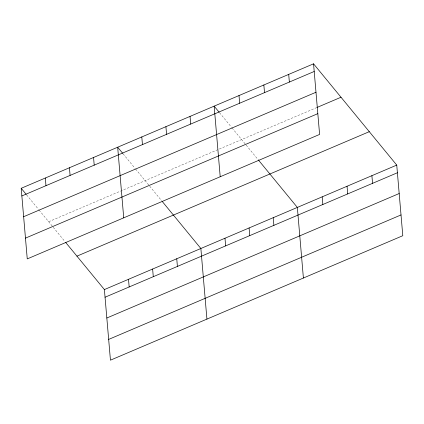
<?xml version="1.0" encoding="UTF-8"?>
<svg xmlns="http://www.w3.org/2000/svg" width="424" height="424" viewBox="0 0 424 424"><rect width="100%" height="100%" fill="white"/><g stroke="black" fill="none" stroke-linecap="round" stroke-linejoin="round"><path stroke-width="0.32" stroke-dasharray="2.12 1.59" d="M48.654 221.715L316.156 107.818M219.563 112.72L231.626 127.407M232.039 127.916L245.766 144.626M246.185 145.13L257.829 159.313M123.082 153.795L135.145 168.482M135.563 168.991L149.29 185.701M149.704 186.205L161.767 200.891M26.606 194.876L38.669 209.557M39.087 210.066L52.815 226.776M53.228 227.285L64.877 241.463"/><path stroke-width="0.64" d="M313.553 63.817L319.606 134.429L27.253 258.905L21.2 188.293L313.553 63.817L396.747 165.095L402.8 235.707L110.447 360.183L104.394 289.571L65.709 242.475M21.857 195.952L314.211 71.476M23.638 216.722L315.991 92.252M316.765 107.564L341.007 97.239M25.472 238.129L317.825 113.653M76.94 256.149L369.293 131.673M104.394 289.571L396.747 165.095M105.051 297.229L397.405 172.754M106.832 318.005L399.185 193.529M108.666 339.407L401.019 214.936M219.144 112.217L214.152 106.138L220.21 176.75M258.248 159.816L297.346 207.416L303.399 278.027M122.668 153.292L117.676 147.213L123.728 217.825M162.185 201.4L200.87 248.496L206.923 319.108M21.2 188.293L26.193 194.367M371.896 175.679L372.553 183.338M347.044 186.258L347.701 193.916M322.198 196.837L322.855 204.495M288.702 74.396L289.359 82.055M263.855 84.98L264.512 92.639M273.226 217.687L273.883 225.345M239.004 95.559L239.661 103.218M249.105 227.953L249.763 235.617M224.99 238.224L225.648 245.883M190.037 116.409L190.689 124.068M165.917 126.675L166.574 134.334M176.75 258.762L177.407 266.42M141.796 136.947L142.453 144.605M152.629 269.033L153.287 276.692M128.509 279.299L129.166 286.958M93.556 157.484L94.213 165.143M69.441 167.75L70.093 175.414M45.32 178.022L45.977 185.68"/></g></svg>
